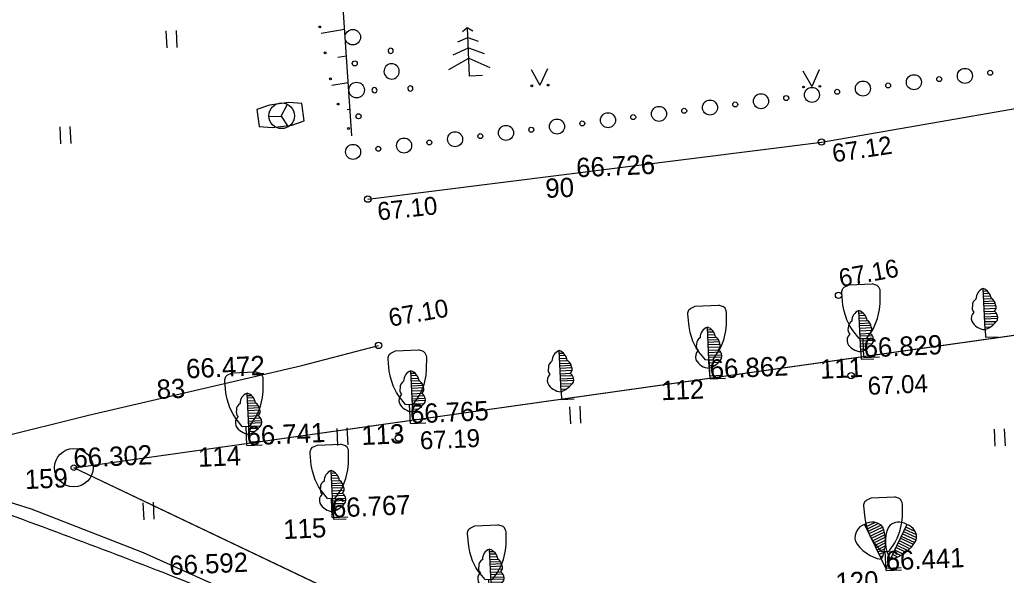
# Model space of a CAD drawing. Extents: x 641878 to 642093, y 6457030 to 6457209.
# Drawn here: x 641906.01 to 641944.41, y 6457146.62 to 6457168.25 of the extents above; entities that cross this region are included whole.
import ezdxf

# ---------------------------------------------------------------- set-up
doc = ezdxf.new("R2010")
doc.units = 0
for name, color, linetype in [('Level 10', 7, 'Continuous'), ('Level 18', 7, 'Continuous'), ('Level 30', 7, 'Continuous'), ('Level 4', 7, 'Continuous'), ('Level 49', 7, 'Continuous'), ('Level 5', 7, 'Continuous'), ('Level 6', 7, 'Continuous'), ('Level 63', 7, 'Continuous'), ('Level 7', 7, 'Continuous'), ('Level 8', 7, 'Continuous')]:
    doc.layers.add(name, color=color, linetype=linetype)

# ---------------------------------------------------------------- blocks, each defined once
blk = doc.blocks.new('VBEKA8')
at = {"layer": 'Level 6'}
for radius in [500, 71.4]:
    blk.add_circle((0, 0), radius, dxfattribs=at)
blk = doc.blocks.new('KKITP9')
at = {"layer": 'Level 7'}
for p, q in [((-300, 1900), (300, 1900)), ((-100, 500), (100, 500)), ((0, 0), (0, 500)), ((0, 0), (400, 0))]:
    blk.add_line(p, q, dxfattribs=at)
for points in [[(-100, 500), (-258.4, 712.96), (-322.92, 824.71), (-400, 1000), (-461.28, 1225.3), (-484.95, 1381.3), (-500, 1700), (-497.94, 1741.58), (-468.34, 1813.02), (-428.03, 1850.1), (-300, 1900)], [(100, 500), (258.4, 712.96), (322.92, 824.71), (400, 1000), (461.28, 1225.3), (484.95, 1381.3), (500, 1700), (497.94, 1741.58), (468.34, 1813.02), (428.03, 1850.1), (300, 1900)]]:
    blk.add_lwpolyline(points, dxfattribs=at)
blk = doc.blocks.new('KHEIN3')
at = {"layer": 'Level 6'}
for p, q in [((-210.89, 335.09), (-210.89, -326.54)), ((182.28, 335.09), (182.28, -326.54))]:
    blk.add_line(p, q, dxfattribs=at)
blk = doc.blocks.new('KMURU2')
at = {"layer": 'Level 6'}
for p in [(-318, 628), (318, 628), (0, 0), (0, 0)]:
    blk.add_line(p, (0, 0), dxfattribs=at)
for centre in [(-318, -8), (318, -8)]:
    blk.add_circle(centre, 34.5, dxfattribs=at)
blk = doc.blocks.new('SK1102')
at = {"layer": 'Level 18'}
blk.add_lwpolyline([(-1075.96, -390.56), (-450.08, -523.1), (507.14, -523.1), (1133.01, -390.56), (1133.01, 448.85), (507.14, 581.38), (-450.08, 581.38), (-1075.96, 448.85), (-1075.96, -390.56)], dxfattribs=at)
blk = doc.blocks.new('AAP2')
at = {"layer": 'Level 6'}
blk.add_circle((0, 0), 34.5, dxfattribs=at)
blk = doc.blocks.new('BH')
at = {"layer": 'Level 7'}
for centre, radius in [((0, 0), 293), ((990, 0), 95.9)]:
    blk.add_circle(centre, radius, dxfattribs=at)
blk = doc.blocks.new('BK22')
at = {"layer": 'Level 7'}
for p, q in [((-752, 1745), (0, 0)), ((-712, 1653), (-345, 1811)), ((-673, 1561), (-214, 1759)), ((-633, 1469), (-119, 1691)), ((-43, 1615), (-594, 1378)), ((889, 1679), (0, 0)), ((842, 1591), (1196, 1404)), ((-554, 1286), (-12, 1519)), ((9, 1419), (-514, 1194)), ((-475, 1102), (30, 1320)), ((42, 1216), (-435, 1010)), ((655, 1237), (1176, 961)), ((1232, 1045), (702, 1326)), ((749, 1414), (1243, 1152)), ((795, 1502), (1237, 1269)), ((-396, 918), (36, 1104)), ((30, 993), (-356, 827)), ((-356, 827), (-317, 735)), ((-317, 735), (14, 877)), ((421, 795), (374, 707)), ((792, 599), (421, 795)), ((468, 884), (883, 664)), ((974, 729), (515, 972)), ((561, 1061), (1048, 803)), ((1112, 882), (608, 1149)), ((-2, 762), (-277, 643)), ((-277, 643), (-237, 551)), ((-54, 630), (-237, 551)), ((-198, 459), (-106, 499)), ((234, 442), (322, 395)), ((327, 619), (281, 530)), ((457, 437), (281, 530)), ((593, 478), (327, 619)), ((374, 707), (692, 539)), ((600, -2), (0, 0))]:
    blk.add_line(p, q, dxfattribs=at)
for centre, radius, start, end in [((-616, 1227), 536, 104.7272, 189.2752), ((-468, 1295), 532, 36.9302, 122.3122), ((-1479, 1119), 1520, 330.3582, 19.0432), ((1442, 996), 1410, 154.3272, 207.1062), ((570, 1248), 536, 53.5222, 138.0702), ((717, 1176), 532, 345.7252, 71.1072), ((127, 1748), 1410, 205.5322, 258.3112), ((-55, 1854), 1520, 279.1532, 327.8382)]:
    blk.add_arc(centre, radius, start, end, dxfattribs=at)
blk = doc.blocks.new('BL2')
at = {"layer": 'Level 7'}
for p, q in [((0, 300), (0, 1900)), ((0, 1800), (150, 1800)), ((0, 1710), (220, 1710)), ((0, 1600), (280, 1600)), ((0, 1500), (300, 1500)), ((0, 1400), (400, 1400)), ((440, 1300), (0, 1300)), ((0, 1220), (470, 1220)), ((460, 1100), (0, 1100)), ((0, 1000), (410, 1000)), ((480, 900), (0, 900)), ((0, 800), (520, 800)), ((520, 710), (0, 710)), ((0, 610), (460, 600)), ((350, 500), (0, 500)), ((0, 400), (210, 400)), ((0, 300), (0, 0)), ((0, 0), (500, 0))]:
    blk.add_line(p, q, dxfattribs=at)
for centre, radius, start, end in [((130, 1490), 430, 107.592, 178.668), ((-179, 1454), 481, 5.541, 68.199), ((-230, 1164), 236, 158.614, 224.006), ((-175, 1255), 275, 117.031, 181.042), ((125, 1225), 326, 4.399, 57.529), ((258, 1158), 212, 311.82, 25.56), ((-187, 750), 328, 130.365, 197.745), ((188, 750), 328, 342.255, 49.635), ((54, 909), 612, 205.076, 264.939), ((-275, 1225), 965, 286.557, 323.427)]:
    blk.add_arc(centre, radius, start, end, dxfattribs=at)
blk = doc.blocks.new('BP')
at = {"layer": 'Level 7'}
for centre, radius, start, end in [((-2, 783), 100, 90, 270), ((-2, 783), 100, 270, 90), ((-2, -17), 300, 90, 270), ((-2, -17), 300, 270, 90), ((-702, -717), 100, 90, 270), ((-702, -717), 100, 270, 90), ((698, -717), 100, 90, 270), ((698, -717), 100, 270, 90)]:
    blk.add_arc(centre, radius, start, end, dxfattribs=at)
blk = doc.blocks.new('BD2')
at = {"layer": 'Level 7'}
for points in [[(-200, 1750), (-10, 1900), (200, 1750)], [(500, 0), (0, 0), (0, 1900)], [(-400, 1350), (0, 1500), (400, 1350)], [(-600, 850), (0, 1100), (600, 850)], [(-800, 300), (0, 700), (800, 300)]]:
    blk.add_lwpolyline(points, dxfattribs=at)
blk = doc.blocks.new('OS')
at = {"layer": 'Level 18'}
for p, q in [((-17, -9), (241, 438)), ((-500, -9), (-17, -9)), ((-17, -9), (233, -442))]:
    blk.add_line(p, q, dxfattribs=at)
blk.add_circle((0, 0), 500, dxfattribs=at)
blk = doc.blocks.new('KHEIN5')
at = {"layer": 'Level 6'}
for p, q in [((-210.89, 335.09), (-210.89, -326.54)), ((182.28, 335.09), (182.28, -326.54))]:
    blk.add_line(p, q, dxfattribs=at)

msp = doc.modelspace()

# ---------------------------------------------------------------- linework, layer by layer
at = {"layer": 'Level 10'}
msp.add_lwpolyline([(641918.934, 6457163.73), (641918.573, 6457169.118), (641917.995, 6457177.273), (641917.312, 6457187.287), (641916.767, 6457195.683)], dxfattribs=at)
at = {"layer": 'Level 30'}
for p, q in [((641918.656, 6457167.873), (641917.742, 6457167.712)), ((641918.726, 6457166.837), (641918.4, 6457166.78)), ((641918.795, 6457165.801), (641918.157, 6457165.689)), ((641918.865, 6457164.765), (641918.756, 6457164.746))]:
    msp.add_line(p, q, dxfattribs=at)
at = {"layer": 'Level 4'}
for centre in [(641937.219, 6457163.493), (641919.561, 6457161.271), (641937.886, 6457157.525), (641919.98, 6457155.575), (641938.375, 6457154.396), (641920.755, 6457151.967)]:
    msp.add_circle(centre, 0.125, dxfattribs=at)
for centre, radius, start, end in [((641797.027, 6456851.645), 316.543, 68.73172, 70.33126), ((641888.948, 6457087.797), 63.132, 65.29861, 68.73172)]:
    msp.add_arc(centre, radius, start, end, dxfattribs=at)
at = {"layer": 'Level 49'}
msp.add_line((641908.118, 6457150.813), (641908.118, 6457150.813), dxfattribs=at)
msp.add_line((641908.118, 6457150.813), (641908.118, 6457150.813), dxfattribs=at)
at = {"layer": 'Level 5'}
for p, q in [((641916.998, 6457154.797), (641919.98, 6457155.575)), ((641908.693, 6457152.855), (641916.998, 6457154.797)), ((641908.693, 6457152.855), (641916.998, 6457154.797)), ((641900.923, 6457150.931), (641908.693, 6457152.855)), ((641900.923, 6457150.931), (641908.693, 6457152.855)), ((641906.466, 6457149.199), (641902.652, 6457150.406)), ((641906.466, 6457149.199), (641902.652, 6457150.406)), ((641910.828, 6457147.495), (641906.466, 6457149.199)), ((641910.828, 6457147.495), (641906.466, 6457149.199)), ((641916.543, 6457144.942), (641910.828, 6457147.495)), ((641916.543, 6457144.942), (641910.828, 6457147.495))]:
    msp.add_line(p, q, dxfattribs=at)
msp.add_lwpolyline([(641919.561, 6457161.271), (641937.219, 6457163.493), (641949.165, 6457165.559), (641951.111, 6457166.949), (641951.876, 6457170.103), (641952.274, 6457181.365), (641951.654, 6457182.697), (641950.327, 6457183.486)], dxfattribs=at)
at = {"layer": 'Level 6'}
msp.add_lwpolyline([(642079.732, 6457158.568), (642080.235, 6457154.841), (641991.335, 6457064.658), (641988.753, 6457064.805), (641963.305, 6457105.318), (641951.211, 6457121.248), (641934.009, 6457138.474), (641908.118, 6457150.813), (642023.783, 6457167.133)], close=True, dxfattribs=at)
at = {"layer": 'Level 8'}
for p, q in [((641908.118, 6457150.813), (642023.783, 6457167.133)), ((641934.009, 6457138.474), (641908.118, 6457150.813))]:
    msp.add_line(p, q, dxfattribs=at)

# ---------------------------------------------------------------- block references
at = {"layer": 'Level 18'}
for name, p, xscale, yscale, rotation in [('SK1102', (641916.145, 6457164.516), 0.0007999186365138525, 0.0007999186365138523, 7.318953176107279), ('OS', (641916.208, 6457164.513), 0.0009998982956423152, 0.0009998982956423152, 2.5639079614876326)]:
    msp.add_blockref(name, p, dxfattribs=dict(at, xscale=xscale, yscale=yscale, rotation=rotation))
at = {"layer": 'Level 6'}
for name, p, xscale, yscale, rotation in [('AAP2', (641917.689, 6457167.974), 0.001032164013744397, 0.0010321640137443975, -78.40077919121013), ('KHEIN3', (641911.929, 6457167.495), 0.0009998982956423152, 0.0009998982956423152, 2.5639079614876326), ('AAP2', (641917.896, 6457166.963), 0.001032164013744397, 0.0010321640137443975, -78.40077919121013), ('KMURU2', (641926.261, 6457165.703), 0.0009998982956423152, 0.0009998982956423152, 2.5639079614876326), ('AAP2', (641918.104, 6457165.952), 0.001032164013744397, 0.0010321640137443975, -78.40077919121013), ('KMURU2', (641936.84, 6457165.656), 0.0009998982956423152, 0.0009998982956423152, 2.5639079614876326), ('AAP2', (641918.404, 6457164.97), 0.0010321640137443972, 0.0010321640137443977, -66.84613960146096), ('KHEIN3', (641907.801, 6457163.755), 0.0009998982956423152, 0.0009998982956423152, 2.5639079614876326), ('KHEIN5', (641907.801, 6457163.755), 0.0009998982956423152, 0.0009998982956423152, 2.5639079614876326), ('AAP2', (641918.81, 6457164.021), 0.0010321640137443972, 0.0010321640137443977, -66.84613960146096), ('KHEIN3', (641927.641, 6457152.862), 0.0009998982956423152, 0.0009998982956423152, 2.5639079614876326), ('KHEIN3', (641918.581, 6457152.018), 0.0009998982956423152, 0.0009998982956423152, 2.5639079614876326), ('KHEIN3', (641944.169, 6457151.984), 0.0009998982956423152, 0.0009998982956423152, 2.5639079614876326), ('VBEKA8', (641908.118, 6457150.813), 0.0014998474434634729, 0.0014998474434634729, 2.5639079614876326), ('KHEIN3', (641911.035, 6457149.123), 0.0009998982956423152, 0.0009998982956423152, 2.5639079614876326), ('KHEIN5', (641911.035, 6457149.123), 0.0009998982956423152, 0.0009998982956423152, 2.5639079614876326)]:
    msp.add_blockref(name, p, dxfattribs=dict(at, xscale=xscale, yscale=yscale, rotation=rotation))
at = {"layer": 'Level 7'}
for name, p, xscale, yscale, rotation in [('BH', (641918.977, 6457167.574), 0.0010321640137443972, 0.0010321640137443972, -85.8079488341167), ('BD2', (641923.524, 6457166.059), 0.0009998982956423152, 0.0009998982956423152, 2.5639079614876326), ('BP', (641920.49, 6457166.26), 0.0009998982956423152, 0.0009998982956423152, 2.5639079614876326), ('BH', (641942.803, 6457166.068), 0.0009998982956423152, 0.0009998982956423152, 7.083819076024187), ('BH', (641938.834, 6457165.575), 0.0009998982956423152, 0.0009998982956423152, 7.083819076024187), ('BH', (641940.818, 6457165.821), 0.0009998982956423152, 0.0009998982956423152, 7.083819076024187), ('BH', (641919.128, 6457165.515), 0.0010321640137443972, 0.0010321640137443972, -85.8079488341167), ('BH', (641936.849, 6457165.328), 0.0009998982956423152, 0.0009998982956423152, 7.083819076024187), ('BH', (641932.88, 6457164.835), 0.0009998982956423152, 0.0009998982956423152, 7.083819076024187), ('BH', (641934.865, 6457165.082), 0.0009998982956423152, 0.0009998982956423152, 7.083819076024187), ('BH', (641930.896, 6457164.588), 0.0009998982956423152, 0.0009998982956423152, 7.083819076024187), ('BH', (641926.927, 6457164.095), 0.0009998982956423152, 0.0009998982956423152, 7.083819076024187), ('BH', (641928.911, 6457164.342), 0.0009998982956423152, 0.0009998982956423152, 7.083819076024187), ('BH', (641922.958, 6457163.602), 0.0009998982956423152, 0.0009998982956423152, 7.083819076024187), ('BH', (641924.942, 6457163.849), 0.0009998982956423152, 0.0009998982956423152, 7.083819076024187), ('BH', (641920.973, 6457163.355), 0.0009998982956423152, 0.0009998982956423152, 7.083819076024187), ('BH', (641918.988, 6457163.109), 0.0009998982956423152, 0.0009998982956423152, 7.083819076024187), ('KKITP9', (641938.875, 6457155.1), 0.0014998474434634729, 0.0014998474434634729, 2.5639079614876326), ('BL2', (641943.6, 6457155.89), 0.0009998982956423152, 0.0009998982956423152, 2.5639079614876326), ('KKITP9', (641932.885, 6457154.271), 0.0014998474434634729, 0.0014998474434634729, 2.5639079614876326), ('BL2', (641938.765, 6457155.032), 0.0009998982956423152, 0.0009998982956423152, 2.5639079614876326), ('BL2', (641932.864, 6457154.389), 0.0009998982956423152, 0.0009998982956423152, 2.5639079614876326), ('KKITP9', (641921.218, 6457152.53), 0.0014998474434634729, 0.0014998474434634729, 2.5639079614876326), ('BL2', (641927.095, 6457153.472), 0.0009998982956423152, 0.0009998982956423152, 2.5639079614876326), ('KKITP9', (641914.856, 6457151.677), 0.0014998474434634729, 0.0014998474434634729, 2.5639079614876326), ('BL2', (641921.322, 6457152.692), 0.0009998982956423152, 0.0009998982956423152, 2.5639079614876326), ('BL2', (641914.955, 6457151.822), 0.0009998982956423152, 0.0009998982956423152, 2.5639079614876326), ('KKITP9', (641918.179, 6457148.868), 0.0014998474434634729, 0.0014998474434634729, 2.5639079614876326), ('BL2', (641918.225, 6457148.804), 0.0009998982956423152, 0.0009998982956423152, 2.5639079614876326), ('KKITP9', (641939.735, 6457146.808), 0.0014998474434634729, 0.0014998474434634729, 2.5639079614876326), ('BK22', (641939.725, 6457146.888), 0.0009998982956423152, 0.0009998982956423152, 2.5639079614876326), ('KKITP9', (641924.307, 6457145.718), 0.0014998474434634729, 0.0014998474434634729, 2.5639079614876326), ('BL2', (641924.386, 6457145.746), 0.0009998982956423152, 0.0009998982956423152, 2.5639079614876326)]:
    msp.add_blockref(name, p, dxfattribs=dict(at, xscale=xscale, yscale=yscale, rotation=rotation))

# ---------------------------------------------------------------- texts
at = {"layer": 'Level 4'}
for s, rotation, p in [('67.12', 8.5692, (641937.693, 6457162.697)), ('67.10', 6.1104, (641919.972, 6457160.436)), ('67.16', 10.3243, (641937.964, 6457157.84)), ('67.10', 9.9676, (641920.435, 6457156.299)), ('67.04', 2.5639, (641939.033, 6457153.647)), ('67.19', 2.5639, (641921.605, 6457151.52))]:
    msp.add_text(s, height=0.6999, rotation=rotation, dxfattribs=at).set_placement(p)
at = {"layer": 'Level 5'}
for s, p in [('90', (641926.489, 6457161.314)), ('111', (641937.178, 6457154.273)), ('83', (641911.357, 6457153.488)), ('112', (641930.995, 6457153.436)), ('113', (641919.328, 6457151.694)), ('114', (641912.971, 6457150.842)), ('159', (641906.228, 6457149.978)), ('115', (641916.287, 6457148.033)), ('120', (641937.785, 6457145.97))]:
    msp.add_text(s, height=0.7499, rotation=2.5639, dxfattribs=at).set_placement(p)
at = {"layer": 'Level 63'}
for s, p in [('66.726', (641927.689, 6457162.119)), ('66.829', (641938.875, 6457155.1)), ('66.472', (641912.504, 6457154.29)), ('66.862', (641932.885, 6457154.271)), ('66.765', (641921.218, 6457152.53)), ('66.741', (641914.856, 6457151.677)), ('66.302', (641908.118, 6457150.813)), ('66.767', (641918.179, 6457148.868)), ('66.592', (641911.849, 6457146.629)), ('66.441', (641939.735, 6457146.808))]:
    msp.add_text(s, height=0.7499, rotation=2.5639, dxfattribs=at).set_placement(p)

doc.saveas('drawing.dxf')
